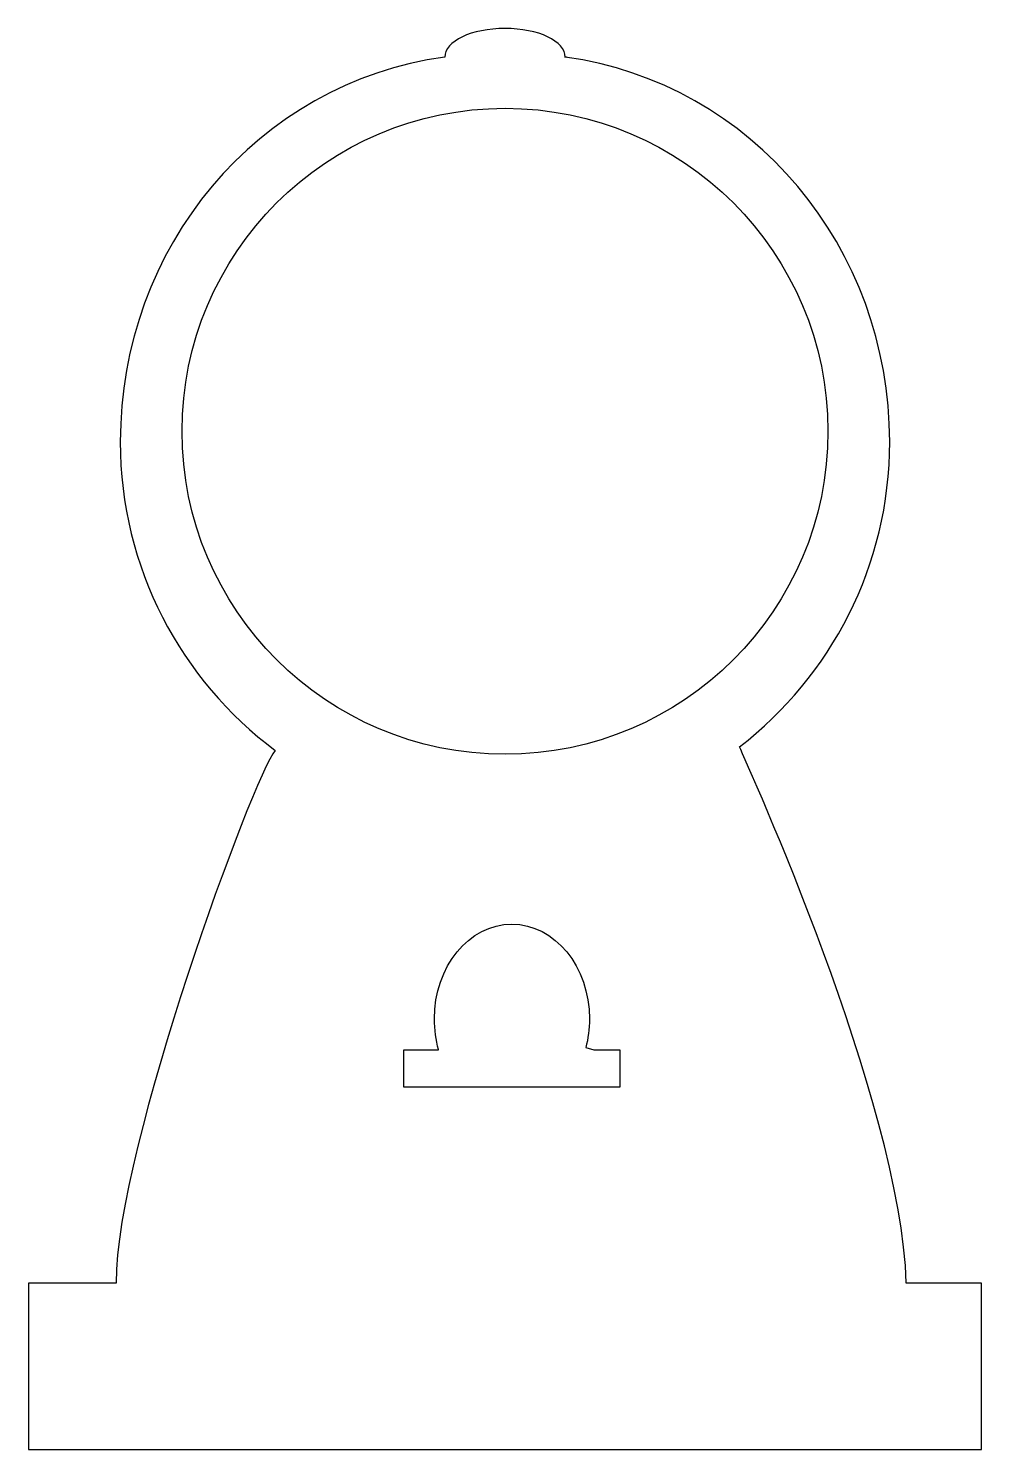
# Model space of a CAD drawing. Header units: centimetres. Extents: x -5.7 to 5.7, y -8.6 to 8.6.
import ezdxf

# ---------------------------------------------------------------- set-up
doc = ezdxf.new("R2010")
doc.units = ezdxf.units.CM
doc.header["$MEASUREMENT"] = 0
doc.layers.add('Camada 1', color=7, linetype='Continuous')

msp = doc.modelspace()

# ---------------------------------------------------------------- linework, layer by layer
at = {"layer": 'Camada 1'}
for points, knots in [([(0.72612, 8.21205), (2.98082, 7.89921), (4.63327, 5.91962), (4.63327, 3.57869), (4.63327, 3.57869), (4.63327, 2.08316), (3.92477, 0.75313), (2.825, -0.09407), (2.825, -0.09407), (2.91559, -0.30793), (4.76244, -4.34412), (4.83345, -6.55242), (4.83345, -6.55242), (4.83345, -6.55242), (5.73982, -6.55242), (5.73982, -6.55242), (5.73982, -6.55242), (5.73982, -6.55242), (5.73982, -8.5578), (5.73982, -8.5578), (5.73982, -8.5578), (5.73982, -8.5578), (-5.73982, -8.5578), (-5.73982, -8.5578), (-5.73982, -8.5578), (-5.73982, -8.5578), (-5.73982, -6.55242), (-5.73982, -6.55242), (-5.73982, -6.55242), (-5.73982, -6.55242), (-4.68477, -6.55242), (-4.68477, -6.55242), (-4.68477, -6.55242), (-4.68477, -4.91237), (-3.02745, -0.44999), (-2.76884, -0.13675), (-2.76884, -0.13675), (-3.90062, 0.70799), (-4.63344, 2.05773), (-4.63344, 3.57866), (-4.63344, 3.57866), (-4.63344, 5.92181), (-2.98419, 7.902), (-0.72615, 8.21202), (-0.72615, 8.21202), (-0.72615, 8.21202), (-0.72615, 8.21202), (-0.72615, 8.21202), (-0.72615, 8.21202), (-0.72612, 8.40302), (-0.40108, 8.55778), (0, 8.55778), (0, 8.55778), (0.40092, 8.55778), (0.72612, 8.40302), (0.72612, 8.21205), (0.72612, 8.21205), (0.72612, 8.18249), (0.7407, 8.23946), (0.72612, 8.21205), (0.72612, 8.21205), (0.72612, 8.21205), (0.72612, 8.21205), (0.72612, 8.21205)], [0, 0, 0, 0, 0.05882353, 0.05882353, 0.05882353, 0.05882353, 0.11764706, 0.11764706, 0.11764706, 0.11764706, 0.17647059, 0.17647059, 0.17647059, 0.17647059, 0.23529412, 0.23529412, 0.23529412, 0.23529412, 0.29411765, 0.29411765, 0.29411765, 0.29411765, 0.35294118, 0.35294118, 0.35294118, 0.35294118, 0.41176471, 0.41176471, 0.41176471, 0.41176471, 0.47058824, 0.47058824, 0.47058824, 0.47058824, 0.52941176, 0.52941176, 0.52941176, 0.52941176, 0.58823529, 0.58823529, 0.58823529, 0.58823529, 0.64705882, 0.64705882, 0.64705882, 0.64705882, 0.70588235, 0.70588235, 0.70588235, 0.70588235, 0.76470588, 0.76470588, 0.76470588, 0.76470588, 0.82352941, 0.82352941, 0.82352941, 0.82352941, 0.88235294, 0.88235294, 0.88235294, 0.88235294, 1, 1, 1, 1]), ([(0, -0.18382), (2.14813, -0.18382), (3.88967, 1.55769), (3.88967, 3.70593), (3.88967, 3.70593), (3.88967, 5.85421), (2.14816, 7.59568), (0, 7.59568), (0, 7.59568), (-2.14828, 7.59568), (-3.88982, 5.85422), (-3.88982, 3.70593), (-3.88982, 3.70593), (-3.88982, 1.5577), (-2.14828, -0.18382), (0, -0.18382)], [0, 0, 0, 0, 0.2, 0.2, 0.2, 0.2, 0.4, 0.4, 0.4, 0.4, 0.6, 0.6, 0.6, 0.6, 1, 1, 1, 1]), ([(0.97322, -3.71728), (1.0015, -3.60817), (1.0169, -3.49191), (1.0169, -3.37128), (1.0169, -3.37128), (1.0169, -2.7411), (0.59888, -2.23018), (0.08337, -2.23018), (0.08337, -2.23018), (-0.4323, -2.23018), (-0.85016, -2.74109), (-0.85016, -3.37128), (-0.85016, -3.37128), (-0.85016, -3.50085), (-0.83254, -3.62539), (-0.79994, -3.74141), (-0.79994, -3.74141), (-0.79994, -3.74141), (-0.80174, -3.74218), (-0.80174, -3.74218), (-0.80174, -3.74218), (-0.80174, -3.74218), (-1.21835, -3.74217), (-1.21835, -3.74217), (-1.21835, -3.74217), (-1.21835, -3.74217), (-1.21835, -4.19514), (-1.21835, -4.19514), (-1.21835, -4.19514), (-1.21835, -4.19514), (-0.56491, -4.19514), (-0.56491, -4.19514), (-0.56491, -4.19514), (-0.56491, -4.19514), (1.38499, -4.19514), (1.38499, -4.19514), (1.38499, -4.19514), (1.38499, -4.19514), (1.38499, -3.74217), (1.38499, -3.74217), (1.38499, -3.74217), (1.38499, -3.74217), (1.06881, -3.74217), (1.06881, -3.74217), (1.06881, -3.74217), (1.06881, -3.74217), (0.97322, -3.71728), (0.97322, -3.71728)], [0, 0, 0, 0, 0.07692308, 0.07692308, 0.07692308, 0.07692308, 0.15384615, 0.15384615, 0.15384615, 0.15384615, 0.23076923, 0.23076923, 0.23076923, 0.23076923, 0.30769231, 0.30769231, 0.30769231, 0.30769231, 0.38461538, 0.38461538, 0.38461538, 0.38461538, 0.46153846, 0.46153846, 0.46153846, 0.46153846, 0.53846154, 0.53846154, 0.53846154, 0.53846154, 0.61538462, 0.61538462, 0.61538462, 0.61538462, 0.69230769, 0.69230769, 0.69230769, 0.69230769, 0.76923077, 0.76923077, 0.76923077, 0.76923077, 0.84615385, 0.84615385, 0.84615385, 0.84615385, 1, 1, 1, 1])]:
    msp.add_open_spline(points, degree=3, knots=knots, dxfattribs=at)

doc.saveas('drawing.dxf')
